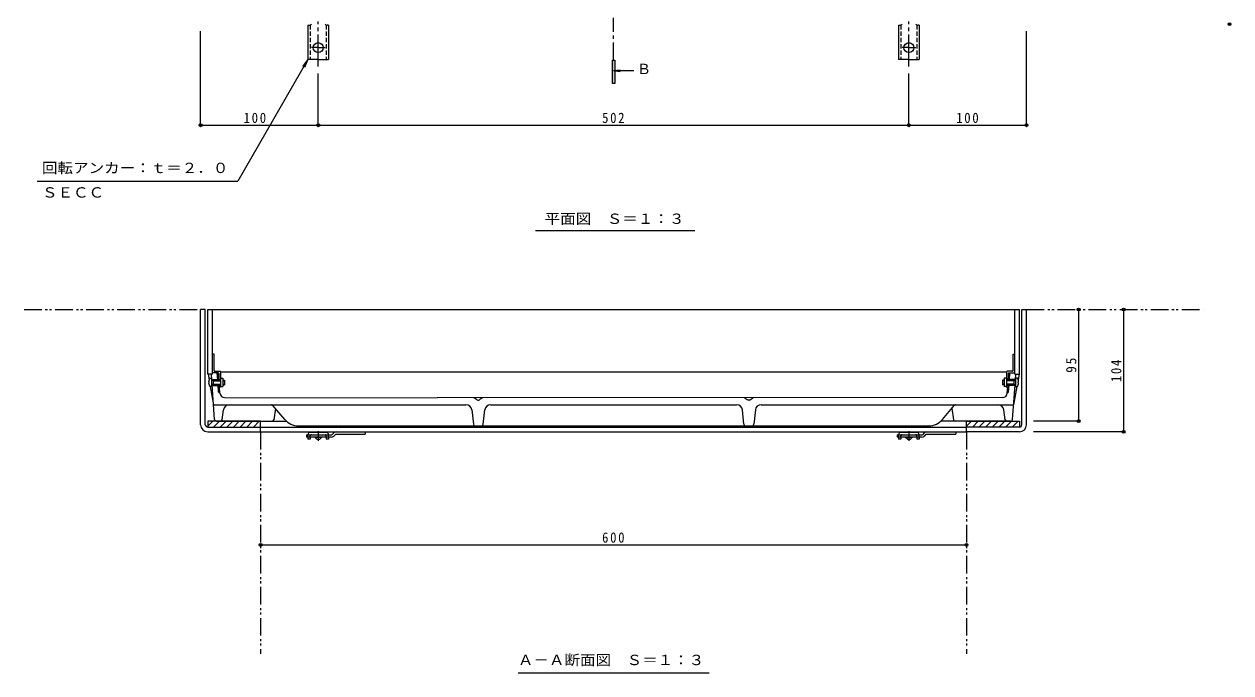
# Model space of a CAD drawing. Units: millimetres at full size, sheet at 1:3. Extents: x -1123 to 1153, y -824 to 816.
# Drawn here: x -1123 to -97, y -727 to -176 of the extents above; entities that cross this region are included whole.
import ezdxf
from ezdxf.enums import TextEntityAlignment as Align

# ---------------------------------------------------------------- set-up
doc = ezdxf.new("R2010")
doc.units = ezdxf.units.MM
doc.header["$LTSCALE"] = 3
doc.header["$PDMODE"] = 32
doc.header["$PDSIZE"] = 2.4
for name, pattern in [('CHAIN1', [8, 5, -1, 1, -1]), ('CHAIN2', [12, 9, -1, 1, -1]), ('DASHED1', [1.8, 1.2, -0.6]), ('DASHED2', [3, 2, -1]), ('DOUBLE_CHAIN1', [8.8, 5, -1, 0.6, -0.6, 0.6, -1])]:
    doc.linetypes.add(name, pattern=pattern)
for name, color, linetype, lineweight in [('4-1', 2, 'Continuous', 9), ('4-2', 3, 'Continuous', 9), ('4-4', 2, 'Continuous', 9), ('4-5', 7, 'Continuous', 9), ('4-6', 6, 'Continuous', 5), ('4-9', 3, 'Continuous', 9)]:
    doc.layers.add(name, color=color, linetype=linetype, lineweight=lineweight)
doc.styles.add('ＭＳ ゴシック', font='')
doc.styles.get('ＭＳ ゴシック').set_extended_font_data('MS Gothic')

msp = doc.modelspace()

# ---------------------------------------------------------------- linework, layer by layer
at = {"layer": '4-1', "linetype": 'CHAIN2'}
for p, q in [((-872.66, -211.545), (-872.66, -173.432)), ((-370.659, -211.545), (-370.659, -173.432)), ((-872.66, -195.597), (-878.436, -195.597)), ((-872.66, -195.597), (-866.883, -195.597)), ((-370.659, -195.597), (-376.435, -195.597)), ((-370.659, -195.597), (-364.883, -195.597))]:
    msp.add_line(p, q, dxfattribs=at)
at = {"layer": '4-1'}
for p, q in [((-881.41, -176.597), (-881.41, -205.597)), ((-881.41, -176.597), (-880.16, -176.597)), ((-863.91, -176.597), (-865.16, -176.597)), ((-863.91, -176.597), (-863.91, -205.597)), ((-379.409, -176.597), (-379.409, -205.597)), ((-379.409, -176.597), (-378.159, -176.597)), ((-361.909, -176.597), (-363.159, -176.597)), ((-361.909, -176.597), (-361.909, -205.597)), ((-872.66, -205.597), (-881.41, -205.597)), ((-872.66, -205.597), (-863.91, -205.597)), ((-370.659, -205.597), (-379.409, -205.597)), ((-370.659, -205.597), (-361.909, -205.597)), ((-972.66, -516.344), (-972.66, -418.344)), ((-968.659, -418.344), (-972.66, -418.344)), ((-968.659, -516.344), (-968.659, -418.344)), ((-274.66, -516.344), (-274.66, -418.344)), ((-274.66, -418.344), (-270.659, -418.344)), ((-270.659, -516.344), (-270.659, -418.344)), ((-921.66, -513.344), (-966.66, -513.344)), ((-966.66, -517.624), (-962.379, -513.344)), ((-966.66, -522.344), (-921.66, -522.344)), ((-961.722, -518.344), (-956.722, -513.344)), ((-956.065, -518.344), (-951.066, -513.344)), ((-950.409, -518.344), (-945.409, -513.344)), ((-944.752, -518.344), (-939.752, -513.344)), ((-939.095, -518.344), (-934.095, -513.344)), ((-933.438, -518.344), (-928.438, -513.344)), ((-927.781, -518.344), (-922.781, -513.344)), ((-922.124, -518.344), (-921.66, -517.879)), ((-921.66, -522.344), (-921.66, -513.344)), ((-921.66, -513.344), (-899.832, -513.344)), ((-921.66, -518.344), (-321.66, -518.344)), ((-921.66, -522.344), (-321.66, -522.344)), ((-321.66, -513.344), (-343.487, -513.344)), ((-321.66, -522.344), (-321.66, -513.344)), ((-321.66, -513.344), (-276.66, -513.344)), ((-321.66, -517.624), (-317.379, -513.344)), ((-276.66, -522.344), (-321.66, -522.344)), ((-316.722, -518.344), (-311.722, -513.344)), ((-311.066, -518.344), (-306.066, -513.344)), ((-305.409, -518.344), (-300.409, -513.344)), ((-299.752, -518.344), (-294.752, -513.344)), ((-294.095, -518.344), (-289.095, -513.344)), ((-288.438, -518.344), (-283.438, -513.344)), ((-282.781, -518.344), (-277.781, -513.344)), ((-277.124, -518.344), (-276.66, -517.879))]:
    msp.add_line(p, q, dxfattribs=at)
at = {"layer": '4-1', "linetype": 'DASHED1'}
for p, q in [((-879.41, -176.452), (-879.41, -205.597)), ((-865.91, -176.452), (-865.91, -205.597)), ((-377.409, -176.452), (-377.409, -205.597)), ((-363.909, -176.452), (-363.909, -205.597))]:
    msp.add_line(p, q, dxfattribs=at)
at = {"layer": '4-1', "color": 4}
for p, q in [((-865.91, -522.844), (-879.41, -522.844)), ((-363.909, -522.844), (-377.409, -522.844)), ((-881.41, -526.844), (-881.41, -528.644)), ((-879.41, -528.644), (-881.41, -528.644)), ((-879.41, -526.844), (-879.41, -528.644)), ((-865.91, -526.844), (-865.91, -528.644)), ((-863.91, -528.644), (-865.91, -528.644)), ((-863.91, -526.844), (-863.91, -528.644)), ((-379.409, -526.844), (-379.409, -528.644)), ((-377.409, -528.644), (-379.409, -528.644)), ((-377.409, -526.844), (-377.409, -528.644)), ((-363.909, -526.844), (-363.909, -528.644)), ((-361.909, -528.644), (-363.909, -528.644)), ((-361.909, -526.844), (-361.909, -528.644))]:
    msp.add_line(p, q, dxfattribs=at)
at = {"layer": '4-1', "color": 4, "linetype": 'DASHED2'}
for p, q in [((-881.41, -526.844), (-881.41, -524.844)), ((-879.41, -526.844), (-879.41, -525.844)), ((-865.91, -526.844), (-865.91, -525.844)), ((-863.91, -526.844), (-863.91, -524.844)), ((-379.409, -526.844), (-379.409, -524.844)), ((-377.409, -526.844), (-377.409, -525.844)), ((-363.909, -526.844), (-363.909, -525.844)), ((-361.909, -526.844), (-361.909, -524.844))]:
    msp.add_line(p, q, dxfattribs=at)
at = {"layer": '4-1'}
for points in [[(-966.66, -513.344), (-966.66, -518.344), (-921.66, -518.344)], [(-276.66, -513.344), (-276.66, -518.344), (-321.66, -518.344)]]:
    msp.add_lwpolyline(points, dxfattribs=at)
for centre in [(-872.66, -195.597), (-370.659, -195.597)]:
    msp.add_circle(centre, 4.25, dxfattribs=at)
for centre, radius, start, end in [((-880.16, -174.597), 2, 270, 329.99949), ((-865.16, -174.597), 2, 210.00051, 270), ((-378.159, -174.597), 2, 270, 329.99949), ((-363.159, -174.597), 2, 210.00051, 270), ((-966.66, -516.344), 6, 180, 270), ((-966.66, -516.344), 2, 180, 270), ((-276.66, -516.344), 2, 270, 0), ((-276.66, -516.344), 6, 270, 0)]:
    msp.add_arc(centre, radius, start, end, dxfattribs=at)
at = {"layer": '4-1', "color": 4}
for centre, start, end in [((-879.41, -524.844), 90, 180), ((-865.91, -524.844), 0, 90), ((-377.409, -524.844), 90, 180), ((-363.909, -524.844), 0, 90)]:
    msp.add_arc(centre, 2, start, end, dxfattribs=at)
at = {"layer": '4-1', "color": 4, "linetype": 'DASHED2'}
for centre, start, end in [((-878.41, -525.844), 90, 180), ((-866.91, -525.844), 0, 90), ((-376.409, -525.844), 90, 180), ((-364.909, -525.844), 0, 90)]:
    msp.add_arc(centre, 1, start, end, dxfattribs=at)
at = {"layer": '4-2'}
for p, q in [((-966.66, -473.344), (-966.66, -418.344)), ((-966.66, -418.344), (-276.659, -418.344)), ((-962.66, -473.344), (-962.66, -418.344)), ((-280.659, -473.344), (-280.659, -418.344)), ((-276.659, -473.344), (-276.659, -418.344)), ((-955.66, -471.344), (-287.659, -471.344)), ((-962.66, -473.344), (-966.66, -473.344)), ((-966.302, -473.344), (-965.458, -478.075)), ((-963.195, -477.844), (-963.517, -473.344)), ((-958.147, -478.344), (-958.575, -472.344)), ((-957.16, -477.778), (-957.57, -472.337)), ((-286.159, -477.778), (-285.75, -472.337)), ((-285.172, -478.344), (-284.744, -472.344)), ((-280.659, -473.344), (-276.659, -473.344)), ((-280.124, -477.844), (-279.802, -473.344)), ((-277.017, -473.344), (-277.861, -478.075)), ((-964.427, -483.844), (-961.66, -499.344)), ((-960.759, -511.951), (-962.874, -482.346)), ((-957.412, -488.629), (-957.861, -482.344)), ((-956.271, -489.573), (-956.665, -484.344)), ((-956.43, -489.344), (-956.288, -489.344)), ((-287.048, -489.573), (-286.654, -484.344)), ((-286.889, -489.344), (-287.031, -489.344)), ((-285.907, -488.629), (-285.458, -482.344)), ((-282.56, -511.951), (-280.445, -482.346)), ((-278.892, -483.844), (-281.659, -499.344)), ((-961.66, -499.344), (-747.135, -499.344)), ((-952.282, -493.273), (-771.66, -493.344)), ((-901.157, -511.947), (-911.21, -499.884)), ((-909.099, -502.417), (-910.476, -512.056)), ((-291.037, -493.273), (-771.66, -493.344)), ((-738.071, -495.015), (-739.749, -493.673)), ((-737.133, -495.344), (-736.186, -495.344)), ((-733.57, -493.673), (-735.249, -495.015)), ((-726.184, -499.344), (-517.135, -499.344)), ((-509.749, -493.673), (-508.07, -495.015)), ((-506.186, -495.344), (-507.133, -495.344)), ((-505.249, -495.015), (-503.57, -493.673)), ((-496.184, -499.344), (-281.659, -499.344)), ((-342.162, -511.947), (-332.109, -499.884)), ((-334.22, -502.417), (-332.843, -512.056)), ((-954.464, -512.072), (-953.312, -503.584)), ((-742.165, -503.792), (-740.808, -516.01)), ((-732.511, -516.01), (-731.154, -503.792)), ((-510.808, -516.01), (-512.165, -503.792)), ((-501.154, -503.792), (-502.511, -516.01)), ((-288.855, -512.072), (-290.007, -503.584)), ((-959.263, -513.344), (-911.961, -513.344)), ((-889.634, -517.344), (-353.685, -517.344)), ((-284.056, -513.344), (-331.358, -513.344))]:
    msp.add_line(p, q, dxfattribs=at)
for centre, radius, start, end in [((-956.43, -488.344), 1, 184.08562, 270), ((-952.282, -489.273), 4, 184.30846, 270), ((-291.037, -489.273), 4, 270, 355.69154), ((-286.889, -488.344), 1, 270, 355.91438), ((-948.37, -504.344), 5, 90, 171.25403), ((-912.362, -500.844), 1.5, 39.80582, 90), ((-747.135, -504.344), 5, 6.34024, 90), ((-740.686, -494.844), 1.5, 51.34048, 90), ((-737.133, -493.844), 1.5, 231.34047, 270), ((-736.186, -493.844), 1.5, 270, 308.65988), ((-732.633, -494.844), 1.5, 90, 128.65988), ((-726.184, -504.344), 5, 90, 173.65974), ((-517.135, -504.344), 5, 6.34024, 90), ((-510.686, -494.844), 1.5, 51.34012, 90), ((-507.133, -493.844), 1.5, 231.34012, 270), ((-506.186, -493.844), 1.5, 270, 308.65952), ((-502.633, -494.844), 1.5, 90, 128.65952), ((-496.184, -504.344), 5, 90, 173.65976), ((-330.957, -500.844), 1.5, 90, 140.19418), ((-294.949, -504.344), 5, 8.74597, 90), ((-959.263, -511.844), 1.5, 184.08521, 270), ((-955.946, -511.844), 1.5, 270, 351.25423), ((-911.961, -511.844), 1.5, 270, 351.86977), ((-889.634, -502.344), 15, 219.80554, 270), ((-353.685, -502.344), 15, 270, 320.19446), ((-331.358, -511.844), 1.5, 188.13023, 270), ((-287.373, -511.844), 1.5, 188.74577, 270), ((-284.056, -511.844), 1.5, 270, 355.91479), ((-739.317, -515.844), 1.5, 186.34013, 270), ((-734.002, -515.844), 1.5, 270, 353.65976), ((-509.317, -515.844), 1.5, 186.34024, 270), ((-504.002, -515.844), 1.5, 270, 353.65987)]:
    msp.add_arc(centre, radius, start, end, dxfattribs=at)
at = {"layer": '4-4', "color": 7}
for p, q in [((-972.66, -262.53), (-972.66, -181.597)), ((-270.659, -262.53), (-270.659, -181.597)), ((-872.66, -262.53), (-872.66, -217.545)), ((-370.659, -262.53), (-370.659, -217.545)), ((-972.66, -261.63), (-872.66, -261.63)), ((-872.66, -261.63), (-370.659, -261.63)), ((-370.659, -261.63), (-270.659, -261.63)), ((-226.381, -418.344), (-226.381, -513.344)), ((-188.147, -418.344), (-188.147, -522.344)), ((-225.481, -513.344), (-264.659, -513.344)), ((-187.247, -522.344), (-264.659, -522.344)), ((-921.66, -618.592), (-321.66, -618.592))]:
    msp.add_line(p, q, dxfattribs=at)
at = {"layer": '4-4', "color": 4}
for p, q in [((-961.16, -456.344), (-962.66, -456.344)), ((-961.16, -470.344), (-961.16, -456.344)), ((-282.159, -456.344), (-280.659, -456.344)), ((-282.159, -470.344), (-282.159, -456.344)), ((-960.66, -470.844), (-956.16, -470.844)), ((-955.66, -471.344), (-955.66, -478.344)), ((-287.659, -471.344), (-287.659, -478.344)), ((-282.659, -470.844), (-287.159, -470.844)), ((-957.66, -472.344), (-962.16, -472.344)), ((-957.16, -472.844), (-957.16, -478.344)), ((-957.16, -477.844), (-955.66, -477.844)), ((-286.159, -477.844), (-287.659, -477.844)), ((-286.159, -472.844), (-286.159, -478.344)), ((-285.659, -472.344), (-281.159, -472.344)), ((-957.16, -482.344), (-957.16, -484.344)), ((-957.16, -482.844), (-955.66, -482.844)), ((-955.66, -484.344), (-957.16, -484.344)), ((-955.66, -482.344), (-955.66, -484.344)), ((-287.659, -482.344), (-287.659, -484.344)), ((-286.159, -482.844), (-287.659, -482.844)), ((-287.659, -484.344), (-286.159, -484.344)), ((-286.159, -482.344), (-286.159, -484.344))]:
    msp.add_line(p, q, dxfattribs=at)
at = {"layer": '4-4'}
for p, q in [((-965.847, -479.844), (-965.446, -479.844)), ((-965.847, -480.844), (-965.446, -480.844)), ((-965.446, -480.844), (-965.446, -479.844)), ((-964.844, -476.844), (-963.267, -476.844)), ((-963.267, -476.844), (-963.267, -483.844)), ((-961.867, -478.944), (-963.169, -478.166)), ((-961.867, -481.744), (-963.169, -482.522)), ((-961.867, -478.344), (-962.377, -478.639)), ((-961.867, -482.344), (-962.377, -482.049)), ((-961.867, -478.344), (-961.867, -482.344)), ((-961.867, -478.344), (-955.66, -478.344)), ((-961.867, -478.944), (-955.66, -478.944)), ((-961.867, -481.744), (-955.66, -481.744)), ((-955.66, -476.844), (-953.66, -476.844)), ((-955.66, -478.344), (-955.66, -482.344)), ((-953.66, -476.844), (-953.66, -483.844)), ((-953.66, -478.344), (-952.325, -478.344)), ((-953.66, -478.944), (-952.325, -478.944)), ((-953.66, -481.744), (-952.325, -481.744)), ((-952.325, -478.344), (-952.325, -482.344)), ((-290.994, -478.344), (-290.994, -482.344)), ((-289.659, -478.344), (-290.994, -478.344)), ((-289.659, -478.944), (-290.994, -478.944)), ((-289.659, -481.744), (-290.994, -481.744)), ((-287.659, -476.844), (-289.659, -476.844)), ((-289.659, -476.844), (-289.659, -483.844)), ((-287.659, -478.344), (-287.659, -482.344)), ((-281.452, -478.344), (-287.659, -478.344)), ((-281.452, -478.944), (-287.659, -478.944)), ((-281.452, -481.744), (-287.659, -481.744)), ((-281.452, -478.944), (-280.15, -478.166)), ((-281.452, -478.344), (-281.452, -482.344)), ((-281.452, -478.344), (-280.942, -478.639)), ((-281.452, -481.744), (-280.15, -482.522)), ((-281.452, -482.344), (-280.942, -482.049)), ((-280.052, -476.844), (-280.052, -483.844)), ((-278.475, -476.844), (-280.052, -476.844)), ((-277.873, -480.844), (-277.873, -479.844)), ((-277.472, -479.844), (-277.873, -479.844)), ((-277.472, -480.844), (-277.873, -480.844)), ((-963.267, -483.844), (-964.844, -483.844)), ((-961.867, -482.344), (-955.66, -482.344)), ((-955.66, -483.844), (-953.66, -483.844)), ((-953.66, -482.344), (-952.325, -482.344)), ((-289.659, -482.344), (-290.994, -482.344)), ((-287.659, -483.844), (-289.659, -483.844)), ((-281.452, -482.344), (-287.659, -482.344)), ((-280.052, -483.844), (-278.475, -483.844))]:
    msp.add_line(p, q, dxfattribs=at)
at = {"layer": '4-4', "color": 3}
for p, q in [((-963.195, -477.844), (-958.185, -477.844)), ((-280.124, -477.844), (-285.134, -477.844)), ((-962.838, -482.844), (-957.828, -482.844)), ((-280.481, -482.844), (-285.491, -482.844))]:
    msp.add_line(p, q, dxfattribs=at)
at = {"layer": '4-4', "color": 4}
for centre, start, end in [((-960.66, -470.344), 180, 270), ((-956.16, -471.344), 0, 90), ((-287.159, -471.344), 90, 180), ((-282.659, -470.344), 270, 0), ((-962.16, -471.844), 180, 270), ((-957.66, -472.844), 0, 90), ((-285.659, -472.844), 90, 180), ((-281.159, -471.844), 270, 0)]:
    msp.add_arc(centre, 0.5, start, end, dxfattribs=at)
at = {"layer": '4-4'}
for centre, radius, start, end in [((-959.367, -480.344), 6.5, 147.42065, 175.58826), ((-959.367, -480.344), 6.5, 184.41153, 212.57935), ((-963.067, -477.994), 0.2, 180, 239.14018), ((-280.252, -477.994), 0.2, 300.85982, 0), ((-283.952, -480.344), 6.5, 4.41174, 32.57935), ((-283.952, -480.344), 6.5, 327.42065, 355.58847), ((-963.067, -482.694), 0.2, 120.8598, 180), ((-280.252, -482.694), 0.2, 0, 59.14018)]:
    msp.add_arc(centre, radius, start, end, dxfattribs=at)
at = {"layer": '4-4', "color": 7}
for p in [(-98.184, -175.597), (-972.66, -261.63), (-872.66, -261.63), (-370.659, -261.63), (-270.659, -261.63), (-226.381, -418.344), (-188.147, -418.344), (-226.381, -513.344), (-188.147, -522.344), (-921.66, -618.592), (-321.66, -618.592)]:
    msp.add_point(p, dxfattribs=at)
at = {"layer": '4-5', "color": 4, "linetype": 'CHAIN1'}
msp.add_line((-621.66, -206.193), (-621.66, -170.152), dxfattribs=at)
at = {"layer": '4-5'}
for p, q in [((-881.41, -205.597), (-941.133, -309.041)), ((-881.41, -205.597), (-885.975, -211.548)), ((-881.41, -205.597), (-884.28, -212.527)), ((-1111.679, -309.041), (-941.133, -309.041)), ((-687.882, -351.081), (-552.494, -351.081)), ((-702.786, -727.423), (-540.533, -727.423))]:
    msp.add_line(p, q, dxfattribs=at)
at = {"layer": '4-5', "color": 4}
for p, q in [((-622.66, -226.193), (-622.66, -206.193)), ((-621.66, -215.116), (-616.055, -214.378)), ((-621.66, -215.116), (-616.055, -215.854)), ((-621.66, -215.116), (-604.444, -215.116))]:
    msp.add_line(p, q, dxfattribs=at)
msp.add_lwpolyline([(-622.66, -206.193), (-620.66, -206.193), (-620.66, -226.193), (-622.66, -226.193)], dxfattribs=at)
msp.add_solid([(-622.66, -206.193), (-622.66, -226.193), (-620.66, -206.193), (-620.66, -226.193)], dxfattribs=at)
at = {"layer": '4-6', "linetype": 'DOUBLE_CHAIN1'}
for p, q in [((-1122.66, -418.344), (-972.66, -418.344)), ((-270.659, -418.344), (-120.659, -418.344)), ((-921.66, -522.344), (-921.66, -711.344)), ((-321.66, -522.344), (-321.66, -711.344))]:
    msp.add_line(p, q, dxfattribs=at)
at = {"layer": '4-9', "color": 4, "linetype": 'CHAIN1'}
for p, q in [((-872.66, -521.748), (-872.66, -530.032)), ((-370.659, -521.748), (-370.659, -530.032))]:
    msp.add_line(p, q, dxfattribs=at)
at = {"layer": '4-9'}
for p, q in [((-857.417, -522.344), (-832.66, -522.344)), ((-832.66, -522.344), (-832.66, -524.344)), ((-355.417, -522.344), (-330.659, -522.344)), ((-330.659, -522.344), (-330.659, -524.344)), ((-882.66, -524.844), (-882.66, -526.844)), ((-882.66, -524.844), (-861.16, -524.844)), ((-861.574, -526.844), (-882.66, -526.844)), ((-859.538, -523.223), (-861.16, -524.844)), ((-859.453, -525.965), (-857.831, -524.344)), ((-857.831, -524.344), (-832.66, -524.344)), ((-380.659, -524.844), (-380.659, -526.844)), ((-380.659, -524.844), (-359.159, -524.844)), ((-359.574, -526.844), (-380.659, -526.844)), ((-357.538, -523.223), (-359.159, -524.844)), ((-357.452, -525.965), (-355.831, -524.344)), ((-355.831, -524.344), (-330.659, -524.344))]:
    msp.add_line(p, q, dxfattribs=at)
at = {"layer": '4-9', "color": 2}
for p, q in [((-875.41, -527.344), (-875.41, -526.844)), ((-873.66, -528.844), (-875.41, -527.344)), ((-869.91, -527.344), (-875.41, -527.344)), ((-871.66, -528.844), (-873.66, -528.844)), ((-869.91, -527.344), (-871.66, -528.844)), ((-869.91, -527.344), (-869.91, -526.844)), ((-373.409, -527.344), (-373.409, -526.844)), ((-371.659, -528.844), (-373.409, -527.344)), ((-367.909, -527.344), (-373.409, -527.344)), ((-369.659, -528.844), (-371.659, -528.844)), ((-367.909, -527.344), (-369.659, -528.844)), ((-367.909, -527.344), (-367.909, -526.844))]:
    msp.add_line(p, q, dxfattribs=at)
at = {"layer": '4-9'}
for centre, start, end in [((-857.417, -525.344), 90, 134.99996), ((-355.417, -525.344), 90, 134.99996), ((-861.574, -523.844), 270, 314.99996), ((-359.574, -523.844), 270, 314.99996)]:
    msp.add_arc(centre, 3, start, end, dxfattribs=at)

# ---------------------------------------------------------------- texts
at = {"layer": '4-4', "char_height": 8.798, "attachment_point": 7, "style": 'ＭＳ ゴシック'}
for s, insert in [('\\T1.27;\\W0.9;100', (-936.095, -259.83)), ('\\T1.27;\\W0.9;502', (-631.409, -259.83)), ('\\T1.27;\\W0.9;100', (-330.409, -259.83)), ('\\T1.27;\\W0.9;600', (-631.41, -616.792))]:
    msp.add_mtext(s, dxfattribs=dict(at, insert=insert))
at = {"layer": '4-4', "char_height": 8.798, "attachment_point": 7, "rotation": 90, "style": 'ＭＳ ゴシック'}
for s, insert in [('\\T1.27;\\W0.95;95', (-228.181, -472.219)), ('\\T1.27;\\W0.9;104', (-189.947, -480.094))]:
    msp.add_mtext(s, dxfattribs=dict(at, insert=insert))
at = {"layer": '4-5', "color": 2, "style": 'ＭＳ ゴシック'}
msp.add_text('Ｂ', height=8.798, dxfattribs=at).set_placement((-601.825, -220.765), align=Align.BOTTOM_LEFT)
at = {"layer": '4-5', "color": 2, "style": 'ＭＳ ゴシック', "width": 1.1}
for s, p in [('回転アンカー：ｔ＝２．０', (-1107.491, -304.931)), ('ＳＥＣＣ', (-1107.491, -325.801)), ('平面図\u3000Ｓ＝１：３', (-680.211, -348.17)), ('Ａ－Ａ断面図\u3000Ｓ＝１：３', (-702.993, -723.467))]:
    msp.add_text(s, height=8.798, dxfattribs=at).set_placement(p, align=Align.BOTTOM_LEFT)

doc.saveas('drawing.dxf')
